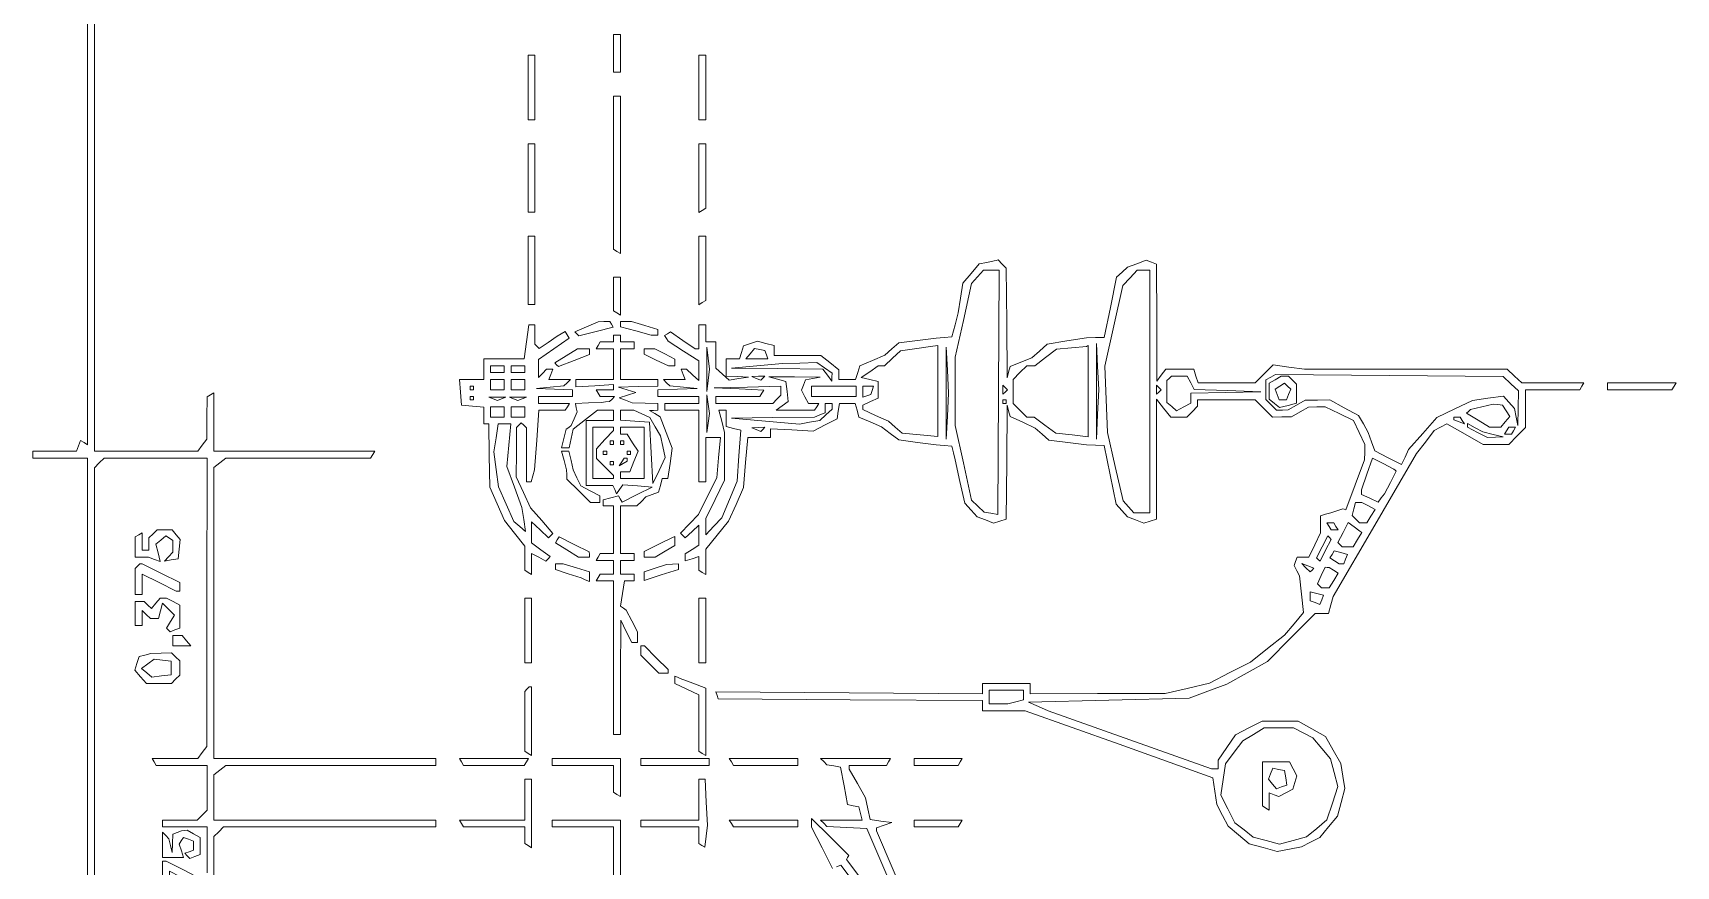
# Paper-space layout 'AN-04-DGE-016' of a CAD drawing. Header units: metres, sheet in millimetres. Extents: x 12 to 194, y 4 to 291.
# Drawn here: x 57 to 117.4, y 194.3 to 224.9 of the extents above; entities that cross this region are included whole.
import ezdxf

# ---------------------------------------------------------------- set-up
doc = ezdxf.new("R2010")
doc.units = ezdxf.units.M
doc.layers.add('DGE_CONTORNOS', color=7, linetype='Continuous', lineweight=0)
doc.layers.add('DGE_DATOS', color=7, linetype='Continuous', lineweight=0)

# ---------------------------------------------------------------- blocks, each defined once
blk = doc.blocks.new('LP_REF_DGE_MT_016')
at = {"layer": 'DGE_CONTORNOS'}
for points in [[(59.046, 227.616), (59.046, 209.799), (58.92, 209.877), (58.794, 209.955), (58.718, 209.759), (58.643, 209.563), (57.841, 209.563), (57.04, 209.563), (57.04, 209.438), (57.04, 209.312), (58.043, 209.312), (59.046, 209.312), (59.046, 191.629)], [(59.297, 191.199), (59.297, 208.954), (59.476, 209.133), (59.656, 209.312), (61.546, 209.312), (63.436, 209.312), (63.432, 204.014), (63.428, 198.715), (63.261, 198.495), (63.095, 198.276), (62.255, 198.276), (61.415, 198.276), (61.492, 198.151), (61.57, 198.025), (62.503, 198.025), (63.436, 198.025), (63.436, 197.201), (63.436, 196.377), (63.257, 196.198), (63.078, 196.018), (62.442, 196.018), (61.806, 196.018), (61.806, 195.893), (61.806, 195.768), (62.621, 195.768), (63.436, 195.768), (63.436, 194.082)], [(63.687, 193.825), (63.687, 195.409), (63.866, 195.588), (64.045, 195.768), (67.942, 195.768), (71.839, 195.768), (71.839, 195.893), (71.839, 196.018), (67.763, 196.018), (63.687, 196.018), (63.687, 196.851), (63.687, 197.684), (63.906, 197.851), (64.126, 198.017), (67.983, 198.021), (71.839, 198.025), (71.839, 198.151), (71.839, 198.276), (67.763, 198.276), (63.687, 198.276), (63.687, 203.624), (63.687, 208.971), (63.906, 209.138), (64.126, 209.304), (66.784, 209.308), (69.441, 209.312), (69.519, 209.438), (69.596, 209.563), (66.642, 209.563), (63.687, 209.563), (63.687, 210.637), (63.687, 211.71), (63.561, 211.633), (63.436, 211.555), (63.432, 210.779), (63.428, 210.002), (63.261, 209.783), (63.095, 209.563), (61.196, 209.563), (59.297, 209.563), (59.297, 227.318)], [(88.28, 192.772), (86.911, 194.571), (86.957, 194.647), (87.003, 194.722), (86.319, 195.397), (85.635, 196.073), (85.635, 195.917), (85.635, 195.76), (86.019, 195.001), (86.402, 194.241)], [(86.554, 194.3), (86.706, 194.358), (88.452, 192.045)], [(89.281, 192.674), (88.018, 195.624), (88.018, 195.681), (88.018, 195.738), (88.301, 195.835), (88.583, 195.931), (88.183, 195.982), (87.784, 196.033), (87.701, 196.433), (87.617, 196.834), (87.316, 197.358), (87.015, 197.882), (87.015, 197.953), (87.015, 198.025), (87.697, 198.025), (88.38, 198.025), (88.457, 198.151), (88.535, 198.276), (87.248, 198.276), (85.961, 198.276), (86.081, 198.163), (86.2, 198.049), (86.448, 198.005), (86.697, 197.96), (86.827, 197.273), (86.957, 196.585), (87.161, 196.546), (87.366, 196.507), (87.429, 196.263), (87.493, 196.018), (86.727, 196.018), (85.961, 196.018), (86.081, 195.9), (86.2, 195.781), (86.93, 195.743), (87.66, 195.705), (88.654, 193.389)]]:
    blk.add_lwpolyline(points, dxfattribs=at)
for points in [[(78.361, 224.174), (78.361, 223.484), (78.486, 223.484), (78.612, 223.484), (78.612, 224.174), (78.612, 224.864), (78.486, 224.864), (78.361, 224.864)], [(75.226, 222.92), (75.226, 221.729), (75.351, 221.729), (75.476, 221.729), (75.476, 222.92), (75.476, 224.111), (75.351, 224.111), (75.226, 224.111)], [(81.497, 222.92), (81.497, 221.729), (81.622, 221.729), (81.747, 221.729), (81.747, 222.92), (81.747, 224.111), (81.622, 224.111), (81.497, 224.111)], [(78.361, 219.792), (78.361, 216.978), (78.486, 216.9), (78.612, 216.823), (78.612, 219.715), (78.612, 222.606), (78.486, 222.606), (78.361, 222.606)], [(75.226, 219.597), (75.226, 218.342), (75.351, 218.342), (75.476, 218.342), (75.476, 219.597), (75.476, 220.851), (75.351, 220.851), (75.226, 220.851)], [(81.497, 219.589), (81.497, 218.328), (81.622, 218.405), (81.747, 218.483), (81.747, 219.667), (81.747, 220.851), (81.622, 220.851), (81.497, 220.851)], [(75.226, 216.21), (75.226, 214.956), (75.351, 214.956), (75.476, 214.956), (75.476, 216.21), (75.476, 217.464), (75.351, 217.464), (75.226, 217.464)], [(81.497, 216.203), (81.497, 214.941), (81.622, 215.019), (81.747, 215.096), (81.747, 216.28), (81.747, 217.464), (81.622, 217.464), (81.497, 217.464)], [(92.067, 216.499), (91.79, 216.445), (91.49, 216.088), (91.19, 215.732), (91.104, 215.187), (91.018, 214.643), (90.902, 214.204), (90.785, 213.765), (90.499, 213.741), (90.213, 213.718), (89.523, 213.632), (88.834, 213.547), (88.581, 213.317), (88.328, 213.087), (87.869, 212.895), (87.41, 212.703), (87.329, 212.45), (87.249, 212.197), (86.944, 212.197), (86.639, 212.197), (86.639, 212.376), (86.639, 212.555), (86.308, 212.815), (85.978, 213.075), (85.117, 213.075), (84.256, 213.075), (84.256, 213.261), (84.256, 213.446), (83.951, 213.523), (83.647, 213.599), (83.393, 213.519), (83.14, 213.438), (83.062, 213.194), (82.985, 212.95), (82.742, 212.95), (82.5, 212.95), (82.5, 212.636), (82.5, 212.322), (82.907, 212.304), (83.315, 212.285), (82.959, 212.232), (82.603, 212.178), (82.363, 212.395), (82.124, 212.612), (82.124, 213.094), (82.124, 213.577), (81.935, 213.577), (81.747, 213.577), (81.747, 213.89), (81.747, 214.204), (81.622, 214.204), (81.497, 214.204), (81.497, 213.765), (81.497, 213.326), (81.427, 213.326), (81.358, 213.326), (80.905, 213.634), (80.451, 213.942), (80.345, 213.876), (80.238, 213.81), (80.303, 213.705), (80.369, 213.599), (80.932, 213.243), (81.496, 212.887), (81.496, 212.522), (81.497, 212.158), (81.267, 212.366), (81.038, 212.573), (80.94, 212.573), (80.843, 212.573), (80.915, 212.385), (80.987, 212.197), (80.59, 212.197), (80.192, 212.197), (80.311, 212.08), (80.43, 211.963), (80.932, 211.913), (81.434, 211.863), (80.713, 211.842), (79.991, 211.821), (79.991, 211.695), (79.991, 211.57), (80.744, 211.57), (81.497, 211.57), (81.497, 211.445), (81.497, 211.319), (80.869, 211.319), (80.242, 211.319), (80.242, 211.194), (80.242, 211.068), (80.869, 211.068), (81.497, 211.068), (81.497, 209.751), (81.497, 208.435), (81.622, 208.435), (81.747, 208.435), (81.747, 209.25), (81.747, 210.065), (82.016, 210.065), (82.284, 210.065), (82.217, 209.325), (82.15, 208.586), (81.814, 207.914), (81.479, 207.243), (81.152, 206.9), (80.825, 206.556), (80.909, 206.472), (80.993, 206.388), (81.245, 206.615), (81.497, 206.843), (81.497, 206.478), (81.497, 206.112), (81.246, 205.955), (80.995, 205.799), (80.995, 205.666), (80.995, 205.533), (81.246, 205.613), (81.497, 205.692), (81.497, 205.44), (81.497, 205.189), (81.622, 205.111), (81.747, 205.034), (81.747, 205.498), (81.747, 205.963), (82.168, 206.478), (82.588, 206.992), (82.861, 207.612), (83.134, 208.232), (83.212, 209.149), (83.289, 210.065), (83.71, 210.065), (84.13, 210.065), (84.13, 210.228), (84.13, 210.39), (84.914, 210.346), (85.698, 210.302), (86.137, 210.528), (86.576, 210.755), (86.616, 211.037), (86.656, 211.319), (86.946, 211.319), (87.237, 211.319), (87.303, 211.067), (87.369, 210.814), (87.788, 210.639), (88.206, 210.464), (88.52, 210.219), (88.834, 209.975), (89.523, 209.886), (90.213, 209.798), (90.501, 209.775), (90.789, 209.751), (90.846, 209.501), (90.903, 209.25), (91.083, 208.454), (91.263, 207.657), (91.491, 207.404), (91.718, 207.152), (92.017, 207.037), (92.316, 206.923), (92.55, 206.998), (92.784, 207.072), (92.799, 209.164), (92.813, 211.256), (92.869, 211.048), (92.924, 210.839), (93.387, 210.625), (93.85, 210.41), (94.101, 210.19), (94.352, 209.97), (95.042, 209.882), (95.732, 209.794), (96.055, 209.785), (96.378, 209.776), (96.6, 208.698), (96.822, 207.619), (97.03, 207.385), (97.237, 207.152), (97.535, 207.037), (97.834, 206.923), (98.069, 206.998), (98.303, 207.072), (98.303, 209.275), (98.303, 211.478), (98.563, 211.148), (98.823, 210.817), (99.118, 210.817), (99.414, 210.817), (99.611, 211.015), (99.808, 211.212), (99.808, 211.328), (99.808, 211.445), (100.868, 211.445), (101.929, 211.445), (102.242, 211.131), (102.556, 210.817), (102.906, 210.822), (103.257, 210.826), (103.57, 211.006), (103.884, 211.185), (104.189, 211.189), (104.495, 211.194), (105.013, 210.943), (105.531, 210.692), (105.742, 210.249), (105.953, 209.806), (105.946, 209.528), (105.939, 209.25), (105.594, 208.332), (105.249, 207.414), (105.193, 207.431), (105.138, 207.447), (104.919, 207.377), (104.699, 207.306), (104.511, 207.247), (104.323, 207.188), (104.323, 206.875), (104.323, 206.562), (104.112, 206.119), (103.9, 205.675), (103.683, 205.675), (103.466, 205.675), (103.41, 205.519), (103.353, 205.362), (103.45, 205.173), (103.547, 204.984), (103.621, 204.315), (103.696, 203.646), (103.351, 203.229), (103.006, 202.813), (102.379, 202.317), (101.752, 201.821), (100.999, 201.433), (100.247, 201.045), (99.432, 200.854), (98.616, 200.663), (96.139, 200.661), (93.662, 200.659), (93.662, 200.847), (93.662, 201.035), (92.784, 201.035), (91.906, 201.035), (91.906, 200.841), (91.906, 200.648), (87.015, 200.685), (82.123, 200.722), (82.165, 200.596), (82.207, 200.471), (87.057, 200.438), (91.906, 200.405), (91.906, 200.218), (91.906, 200.032), (92.691, 200.032), (93.476, 200.032), (96.924, 198.802), (100.372, 197.573), (100.443, 197.078), (100.513, 196.583), (100.72, 196.19), (100.928, 195.798), (101.314, 195.472), (101.701, 195.147), (102.216, 195.008), (102.732, 194.869), (103.178, 194.953), (103.624, 195.037), (103.959, 195.21), (104.293, 195.382), (104.618, 195.769), (104.943, 196.155), (105.081, 196.665), (105.218, 197.175), (105.141, 197.634), (105.063, 198.093), (104.785, 198.589), (104.506, 199.086), (104.007, 199.369), (103.508, 199.651), (102.844, 199.653), (102.181, 199.655), (101.688, 199.404), (101.196, 199.153), (100.878, 198.685), (100.56, 198.218), (100.56, 198.059), (100.56, 197.9), (100.442, 197.9), (100.324, 197.9), (97.323, 198.962), (94.323, 200.025), (93.961, 200.183), (93.6, 200.341), (96.547, 200.417), (99.494, 200.493), (100.19, 200.748), (100.885, 201.004), (101.632, 201.424), (102.379, 201.844), (103.251, 202.725), (104.123, 203.606), (104.37, 203.606), (104.617, 203.606), (104.705, 203.92), (104.793, 204.233), (106.321, 206.853), (107.848, 209.473), (108.175, 209.9), (108.501, 210.328), (108.729, 210.45), (108.957, 210.572), (109.629, 210.193), (110.301, 209.814), (110.767, 209.814), (111.232, 209.814), (111.54, 210.122), (111.848, 210.43), (111.848, 211.125), (111.848, 211.821), (112.844, 211.821), (113.84, 211.821), (113.918, 211.946), (113.995, 212.072), (112.854, 212.072), (111.712, 212.072), (111.443, 212.322), (111.174, 212.573), (107.452, 212.573), (103.731, 212.573), (103.159, 212.652), (102.587, 212.73), (102.258, 212.401), (101.929, 212.072), (100.877, 212.072), (99.825, 212.072), (99.745, 212.322), (99.665, 212.573), (99.155, 212.573), (98.644, 212.573), (98.477, 212.354), (98.311, 212.134), (98.307, 214.284), (98.303, 216.434), (98.114, 216.507), (97.924, 216.58), (97.581, 216.449), (97.237, 216.318), (97.034, 216.134), (96.83, 215.95), (96.606, 214.845), (96.381, 213.74), (96.056, 213.736), (95.732, 213.731), (95.009, 213.612), (94.287, 213.493), (94.006, 213.241), (93.725, 212.99), (93.324, 212.832), (92.923, 212.674), (92.868, 212.467), (92.813, 212.26), (92.799, 214.273), (92.784, 216.286), (92.634, 216.436), (92.483, 216.587), (92.414, 216.569), (92.345, 216.552)], [(92.495, 211.727), (92.471, 207.243), (92.22, 207.284), (91.969, 207.325), (91.74, 207.547), (91.512, 207.77), (91.212, 209.137), (90.912, 210.504), (90.912, 211.758), (90.912, 213.012), (91.21, 214.369), (91.508, 215.727), (91.726, 215.969), (91.945, 216.21), (92.232, 216.21), (92.518, 216.21)], [(98.052, 211.758), (98.052, 207.306), (97.758, 207.306), (97.464, 207.306), (97.271, 207.525), (97.079, 207.745), (96.787, 208.999), (96.495, 210.253), (96.45, 211.468), (96.405, 212.682), (96.736, 214.164), (97.068, 215.646), (97.331, 215.928), (97.594, 216.21), (97.823, 216.21), (98.052, 216.21)], [(78.361, 215.34), (78.361, 214.72), (78.486, 214.643), (78.612, 214.565), (78.612, 215.262), (78.612, 215.959), (78.486, 215.959), (78.361, 215.959)], [(77.37, 214.134), (76.943, 213.949), (77.018, 213.875), (77.092, 213.8), (77.72, 213.961), (78.348, 214.122), (78.285, 214.226), (78.221, 214.329), (78.009, 214.324), (77.797, 214.319)], [(78.612, 214.23), (78.612, 214.13), (79.178, 213.979), (79.744, 213.827), (79.868, 213.827), (79.991, 213.827), (79.991, 213.933), (79.991, 214.039), (79.507, 214.184), (79.022, 214.329), (78.817, 214.329), (78.612, 214.329)], [(75.163, 213.577), (75.077, 212.95), (74.336, 212.95), (73.595, 212.95), (73.595, 212.573), (73.595, 212.197), (73.149, 212.197), (72.702, 212.197), (72.741, 211.727), (72.78, 211.256), (73.187, 211.217), (73.595, 211.178), (73.595, 210.872), (73.595, 210.567), (73.689, 210.567), (73.783, 210.566), (73.799, 209.406), (73.815, 208.246), (74.084, 207.634), (74.353, 207.022), (74.727, 206.55), (75.1, 206.078), (75.1, 205.633), (75.1, 205.189), (75.226, 205.111), (75.351, 205.034), (75.351, 205.422), (75.351, 205.81), (75.613, 205.67), (75.874, 205.53), (75.957, 205.613), (76.04, 205.696), (75.696, 205.947), (75.351, 206.198), (75.351, 206.586), (75.351, 206.973), (75.664, 206.679), (75.977, 206.385), (76.057, 206.465), (76.137, 206.545), (75.726, 207.013), (75.315, 207.481), (75.053, 208.052), (74.792, 208.623), (74.794, 209.527), (74.797, 210.43), (74.886, 210.519), (74.975, 210.608), (75.069, 210.514), (75.163, 210.42), (75.163, 209.427), (75.163, 208.435), (75.248, 208.435), (75.334, 208.435), (75.395, 208.654), (75.457, 208.874), (75.54, 209.971), (75.624, 211.068), (76.107, 211.068), (76.59, 211.068), (76.668, 211.194), (76.745, 211.319), (76.174, 211.319), (75.602, 211.319), (75.602, 211.445), (75.602, 211.57), (76.229, 211.57), (76.856, 211.57), (76.856, 211.695), (76.856, 211.821), (76.198, 211.842), (75.539, 211.863), (76.041, 211.913), (76.542, 211.963), (76.662, 212.08), (76.781, 212.197), (76.383, 212.197), (75.986, 212.197), (76.058, 212.385), (76.13, 212.573), (76.017, 212.573), (75.903, 212.573), (75.752, 212.423), (75.602, 212.272), (75.602, 212.605), (75.602, 212.937), (76.169, 213.328), (76.736, 213.718), (76.662, 213.837), (76.588, 213.957), (76.44, 213.872), (76.292, 213.786), (75.964, 213.56), (75.636, 213.333), (75.556, 213.413), (75.476, 213.493), (75.476, 213.848), (75.476, 214.204), (75.363, 214.204), (75.249, 214.204)], [(78.361, 213.702), (78.361, 213.577), (78.118, 213.577), (77.874, 213.577), (77.797, 213.451), (77.719, 213.326), (78.04, 213.326), (78.361, 213.326), (78.361, 212.761), (78.361, 212.197), (77.671, 212.197), (76.981, 212.197), (76.981, 212.06), (76.981, 211.923), (77.671, 211.966), (78.361, 212.009), (78.361, 211.915), (78.361, 211.821), (78.04, 211.821), (77.719, 211.821), (77.797, 211.695), (77.874, 211.57), (78.138, 211.57), (78.403, 211.57), (78.31, 211.477), (78.218, 211.385), (78.07, 211.371), (77.922, 211.357), (77.446, 211.338), (76.97, 211.319), (76.996, 211.162), (77.021, 211.006), (76.916, 210.755), (76.812, 210.504), (76.718, 210.44), (76.625, 210.376), (76.539, 210.032), (76.453, 209.689), (76.595, 209.689), (76.737, 209.689), (76.808, 210.034), (76.879, 210.378), (77.327, 210.723), (77.774, 211.068), (78.068, 211.068), (78.361, 211.068), (78.361, 210.88), (78.361, 210.692), (77.859, 210.692), (77.358, 210.692), (77.358, 209.501), (77.358, 208.309), (77.849, 208.309), (78.34, 208.309), (78.404, 208.152), (78.467, 207.996), (78.583, 208.161), (78.699, 208.325), (79.238, 208.286), (79.777, 208.246), (79.229, 207.97), (78.682, 207.694), (78.611, 207.809), (78.54, 207.923), (78.262, 207.851), (77.985, 207.778), (77.985, 207.667), (77.985, 207.557), (78.173, 207.557), (78.361, 207.557), (78.361, 206.679), (78.361, 205.801), (78.118, 205.801), (77.874, 205.801), (77.797, 205.675), (77.719, 205.55), (78.04, 205.55), (78.361, 205.55), (78.361, 205.299), (78.361, 205.048), (78.118, 205.048), (77.874, 205.048), (77.797, 204.923), (77.719, 204.798), (78.04, 204.798), (78.361, 204.798), (78.361, 201.976), (78.361, 199.154), (78.486, 199.154), (78.612, 199.154), (78.62, 201.255), (78.628, 203.355), (78.831, 202.948), (79.034, 202.54), (79.136, 202.54), (79.239, 202.54), (79.239, 202.734), (79.239, 202.929), (79.033, 203.33), (78.828, 203.731), (78.723, 203.799), (78.619, 203.867), (78.695, 204.332), (78.77, 204.798), (78.942, 204.798), (79.114, 204.798), (79.114, 204.923), (79.114, 205.048), (78.863, 205.048), (78.612, 205.048), (78.612, 205.299), (78.612, 205.55), (78.863, 205.55), (79.114, 205.55), (79.114, 205.675), (79.114, 205.801), (78.863, 205.801), (78.612, 205.801), (78.612, 206.679), (78.612, 207.557), (78.916, 207.557), (79.221, 207.557), (79.387, 207.72), (79.553, 207.884), (79.784, 207.972), (80.015, 208.06), (80.081, 208.31), (80.146, 208.56), (80.249, 208.56), (80.352, 208.56), (80.436, 209.117), (80.519, 209.674), (80.3, 210.25), (80.08, 210.826), (79.879, 210.943), (79.678, 211.061), (79.835, 211.064), (79.991, 211.068), (79.991, 211.194), (79.991, 211.319), (79.521, 211.328), (79.051, 211.337), (78.807, 211.432), (78.563, 211.528), (78.869, 211.623), (79.176, 211.718), (78.863, 211.819), (78.549, 211.921), (79.27, 211.934), (79.991, 211.946), (79.991, 212.072), (79.991, 212.197), (79.302, 212.197), (78.612, 212.197), (78.612, 212.761), (78.612, 213.326), (78.863, 213.326), (79.114, 213.326), (79.114, 213.451), (79.114, 213.577), (78.863, 213.577), (78.612, 213.577), (78.612, 213.702), (78.612, 213.827), (78.486, 213.827), (78.361, 213.827)], [(76.622, 213.068), (76.201, 212.811), (76.27, 212.741), (76.339, 212.672), (76.911, 212.891), (77.483, 213.109), (77.483, 213.217), (77.483, 213.326), (77.264, 213.325), (77.044, 213.325)], [(79.49, 213.224), (79.49, 213.121), (79.933, 212.91), (80.376, 212.699), (80.497, 212.699), (80.619, 212.699), (80.619, 212.821), (80.619, 212.943), (80.249, 213.134), (79.879, 213.326), (79.684, 213.326), (79.49, 213.326)], [(81.838, 212.166), (81.787, 211.758), (81.787, 212.573), (81.787, 213.388), (81.838, 212.981), (81.889, 212.573)], [(83.974, 213.106), (84.026, 212.95), (83.624, 212.95), (83.222, 212.95), (83.382, 213.143), (83.543, 213.337), (83.732, 213.3), (83.921, 213.263)], [(90.276, 211.776), (90.276, 210.102), (89.617, 210.161), (88.959, 210.22), (88.708, 210.441), (88.457, 210.661), (87.987, 210.879), (87.517, 211.097), (87.517, 211.178), (87.517, 211.26), (87.799, 211.383), (88.081, 211.507), (88.081, 211.815), (88.081, 212.123), (87.771, 212.196), (87.461, 212.269), (87.768, 212.484), (88.074, 212.699), (88.195, 212.699), (88.316, 212.699), (88.611, 212.976), (88.905, 213.253), (89.497, 213.335), (90.088, 213.418), (90.182, 213.434), (90.276, 213.451)], [(90.62, 210.849), (90.576, 210.002), (90.576, 211.695), (90.576, 213.388), (90.62, 212.542), (90.664, 211.695)], [(95.794, 211.773), (95.794, 210.096), (95.199, 210.159), (94.603, 210.222), (94.204, 210.52), (93.804, 210.817), (93.671, 210.817), (93.537, 210.817), (93.286, 211.068), (93.035, 211.319), (93.035, 211.758), (93.035, 212.197), (93.286, 212.448), (93.537, 212.699), (93.682, 212.699), (93.827, 212.699), (94.227, 213.004), (94.628, 213.309), (95.18, 213.358), (95.732, 213.407), (95.763, 213.429), (95.794, 213.451)], [(96.138, 210.917), (96.095, 210.002), (96.095, 211.758), (96.094, 213.514), (96.138, 212.673), (96.182, 211.832)], [(74.348, 212.573), (74.348, 212.448), (74.097, 212.448), (73.846, 212.448), (73.846, 212.573), (73.846, 212.699), (74.097, 212.699), (74.348, 212.699)], [(75.1, 212.573), (75.1, 212.448), (74.849, 212.448), (74.598, 212.448), (74.598, 212.573), (74.598, 212.699), (74.849, 212.699), (75.1, 212.699)], [(86.109, 212.629), (86.388, 212.434), (86.384, 212.284), (86.38, 212.134), (86.213, 212.354), (86.047, 212.573), (84.367, 212.596), (82.688, 212.618), (83.629, 212.699), (84.569, 212.779), (85.2, 212.801), (85.83, 212.824)], [(73.219, 211.883), (73.219, 211.821), (73.156, 211.821), (73.093, 211.821), (73.093, 211.883), (73.093, 211.946), (73.156, 211.946), (73.219, 211.946)], [(74.348, 212.009), (74.348, 211.821), (74.097, 211.821), (73.846, 211.821), (73.846, 212.009), (73.846, 212.197), (74.097, 212.197), (74.348, 212.197)], [(75.1, 212.009), (75.1, 211.821), (74.849, 211.821), (74.598, 211.821), (74.598, 212.009), (74.598, 212.197), (74.849, 212.197), (75.1, 212.197)], [(84.507, 211.783), (84.507, 211.62), (84.356, 211.47), (84.206, 211.319), (83.165, 211.319), (82.124, 211.319), (82.124, 211.445), (82.124, 211.57), (82.931, 211.57), (83.739, 211.57), (83.813, 211.69), (83.887, 211.81), (82.974, 211.853), (82.061, 211.896), (83.284, 211.921), (84.507, 211.946)], [(83.846, 212.247), (83.77, 212.171), (83.605, 212.237), (83.441, 212.303), (83.681, 212.313), (83.921, 212.322)], [(85.677, 212.235), (85.406, 212.182), (85.333, 211.992), (85.26, 211.803), (85.389, 211.561), (85.519, 211.319), (85.71, 211.319), (85.901, 211.319), (85.823, 211.194), (85.746, 211.068), (85.04, 211.068), (84.333, 211.068), (84.556, 211.231), (84.779, 211.394), (84.737, 211.759), (84.695, 212.124), (84.381, 212.211), (84.068, 212.297), (85.008, 212.293), (85.949, 212.288)], [(87.266, 211.758), (87.266, 211.57), (86.451, 211.57), (85.635, 211.57), (85.635, 211.758), (85.635, 211.946), (86.451, 211.946), (87.266, 211.946)], [(87.864, 211.797), (87.815, 211.648), (87.666, 211.599), (87.517, 211.549), (87.517, 211.748), (87.517, 211.946), (87.715, 211.946), (87.914, 211.946)], [(92.742, 211.737), (92.659, 211.654), (92.659, 211.821), (92.659, 211.988), (92.742, 211.904), (92.826, 211.821)], [(98.386, 211.737), (98.303, 211.654), (98.303, 211.821), (98.303, 211.988), (98.386, 211.904), (98.47, 211.821)], [(99.555, 212.076), (99.686, 211.83), (100.907, 211.789), (102.128, 211.748), (100.843, 211.722), (99.557, 211.695), (99.557, 211.512), (99.557, 211.328), (99.298, 211.189), (99.039, 211.051), (98.859, 211.2), (98.679, 211.35), (98.679, 211.753), (98.679, 212.155), (98.763, 212.239), (98.846, 212.322), (99.135, 212.322), (99.423, 212.322)], [(111.315, 212.042), (111.597, 211.777), (111.58, 211.14), (111.563, 210.504), (111.506, 210.817), (111.449, 211.131), (111.244, 211.36), (111.039, 211.59), (110.471, 211.51), (109.904, 211.43), (109.25, 211.117), (108.596, 210.803), (108.075, 210.215), (107.554, 209.626), (107.426, 209.35), (107.298, 209.074), (106.809, 209.324), (106.32, 209.574), (106.199, 209.913), (106.078, 210.253), (105.899, 210.567), (105.72, 210.88), (105.19, 211.162), (104.66, 211.445), (104.209, 211.44), (103.759, 211.436), (103.445, 211.256), (103.131, 211.077), (102.921, 211.073), (102.71, 211.068), (102.513, 211.265), (102.316, 211.462), (102.316, 211.823), (102.316, 212.185), (102.495, 212.285), (102.674, 212.385), (106.853, 212.346), (111.033, 212.307)], [(102.661, 212.187), (102.442, 212.059), (102.442, 211.767), (102.442, 211.475), (102.628, 211.32), (102.815, 211.166), (103.13, 211.245), (103.445, 211.324), (103.445, 211.673), (103.445, 212.021), (103.294, 212.172), (103.144, 212.322), (103.012, 212.319), (102.881, 212.315)], [(103.152, 211.641), (103.077, 211.445), (102.943, 211.445), (102.81, 211.445), (102.733, 211.645), (102.656, 211.846), (102.83, 211.954), (103.004, 212.061), (103.116, 211.949), (103.227, 211.838)], [(114.858, 211.946), (114.858, 211.821), (116.042, 211.821), (117.226, 211.821), (117.304, 211.946), (117.381, 212.072), (116.12, 212.072), (114.858, 212.072)], [(73.219, 211.507), (73.219, 211.445), (73.156, 211.445), (73.093, 211.445), (73.093, 211.507), (73.093, 211.57), (73.156, 211.57), (73.219, 211.57)], [(74.254, 211.487), (74.097, 211.424), (73.94, 211.487), (73.783, 211.55), (74.097, 211.55), (74.41, 211.55)], [(75.006, 211.487), (74.849, 211.424), (74.692, 211.487), (74.536, 211.55), (74.849, 211.55), (75.163, 211.55)], [(81.837, 210.598), (81.785, 210.253), (81.785, 210.943), (81.785, 211.633), (81.837, 211.288), (81.889, 210.943)], [(86.388, 211.213), (86.388, 211.107), (86.16, 210.901), (85.932, 210.695), (85.564, 210.629), (85.196, 210.562), (83.942, 210.672), (82.688, 210.782), (84.214, 210.8), (85.74, 210.817), (85.939, 210.894), (86.137, 210.97), (86.137, 211.144), (86.137, 211.319), (86.262, 211.319), (86.388, 211.319)], [(92.784, 211.382), (92.784, 211.319), (92.722, 211.319), (92.659, 211.319), (92.659, 211.382), (92.659, 211.445), (92.722, 211.445), (92.784, 211.445)], [(111.138, 211.047), (111.269, 210.838), (111.104, 210.64), (110.939, 210.441), (110.735, 210.442), (110.531, 210.442), (110.109, 210.699), (109.688, 210.956), (109.758, 211.027), (109.829, 211.097), (110.243, 211.197), (110.657, 211.296), (110.831, 211.276), (111.006, 211.256)], [(74.348, 211.006), (74.348, 210.817), (74.097, 210.817), (73.846, 210.817), (73.846, 211.006), (73.846, 211.194), (74.097, 211.194), (74.348, 211.194)], [(75.1, 211.006), (75.1, 210.817), (74.849, 210.817), (74.598, 210.817), (74.598, 211.006), (74.598, 211.194), (74.849, 211.194), (75.1, 211.194)], [(79.4, 210.932), (79.699, 210.796), (79.894, 210.462), (80.088, 210.128), (80.172, 209.733), (80.257, 209.338), (80.033, 208.855), (79.809, 208.372), (79.743, 209.501), (79.678, 210.629), (79.145, 210.668), (78.612, 210.706), (78.612, 210.887), (78.612, 211.068), (78.857, 211.068), (79.102, 211.068)], [(82.5, 210.769), (82.5, 210.47), (82.769, 210.4), (83.039, 210.33), (82.968, 209.399), (82.898, 208.469), (82.617, 207.794), (82.336, 207.118), (82.042, 206.807), (81.747, 206.496), (81.747, 206.795), (81.747, 207.093), (82.091, 207.795), (82.434, 208.496), (82.436, 209.375), (82.437, 210.253), (82.333, 210.661), (82.229, 211.068), (82.364, 211.068), (82.5, 211.068)], [(109.527, 210.693), (109.604, 210.569), (109.409, 210.644), (109.214, 210.719), (109.214, 210.768), (109.214, 210.817), (109.332, 210.817), (109.45, 210.817)], [(74.517, 209.783), (74.446, 208.999), (74.721, 208.246), (74.996, 207.494), (75.065, 207.057), (75.134, 206.62), (74.916, 206.801), (74.697, 206.982), (74.417, 207.616), (74.137, 208.249), (74.051, 208.897), (73.965, 209.544), (74.047, 210.055), (74.129, 210.567), (74.359, 210.567), (74.589, 210.567)], [(78.361, 210.385), (78.361, 210.329), (78.047, 209.99), (77.734, 209.652), (77.734, 209.477), (77.734, 209.301), (78.047, 208.988), (78.361, 208.674), (78.361, 208.617), (78.361, 208.56), (77.985, 208.56), (77.608, 208.56), (77.608, 209.501), (77.608, 210.441), (77.985, 210.441), (78.361, 210.441)], [(79.49, 209.501), (79.49, 208.56), (79.051, 208.56), (78.612, 208.56), (78.612, 208.685), (78.612, 208.811), (78.785, 208.811), (78.958, 208.811), (79.113, 209.186), (79.269, 209.562), (79.063, 209.876), (78.857, 210.19), (78.734, 210.19), (78.612, 210.19), (78.612, 210.316), (78.612, 210.441), (79.051, 210.441), (79.49, 210.441)], [(83.846, 210.365), (83.77, 210.29), (83.605, 210.356), (83.441, 210.421), (83.681, 210.431), (83.921, 210.441)], [(110.657, 210.181), (111.033, 210.091), (110.744, 210.078), (110.456, 210.065), (110.086, 210.256), (109.716, 210.448), (109.716, 210.512), (109.716, 210.575), (109.998, 210.424), (110.28, 210.272)], [(111.409, 210.316), (111.332, 210.19), (111.206, 210.19), (111.081, 210.19), (111.158, 210.316), (111.236, 210.441), (111.361, 210.441), (111.487, 210.441)], [(76.545, 209.218), (76.637, 208.874), (76.642, 208.702), (76.647, 208.531), (77.084, 208.107), (77.522, 207.682), (77.69, 207.682), (77.859, 207.682), (77.859, 207.804), (77.859, 207.926), (77.51, 208.107), (77.161, 208.288), (77.018, 208.581), (76.875, 208.874), (76.801, 209.218), (76.726, 209.563), (76.589, 209.563), (76.453, 209.563)], [(78.11, 209.501), (78.11, 209.438), (78.047, 209.438), (77.985, 209.438), (77.985, 209.501), (77.985, 209.563), (78.047, 209.563), (78.11, 209.563)], [(78.361, 209.877), (78.361, 209.814), (78.298, 209.814), (78.236, 209.814), (78.236, 209.877), (78.236, 209.94), (78.298, 209.94), (78.361, 209.94)], [(78.737, 209.877), (78.737, 209.814), (78.675, 209.814), (78.612, 209.814), (78.612, 209.877), (78.612, 209.94), (78.675, 209.94), (78.737, 209.94)], [(78.988, 209.501), (78.988, 209.438), (78.925, 209.438), (78.863, 209.438), (78.863, 209.501), (78.863, 209.563), (78.925, 209.563), (78.988, 209.563)], [(78.361, 209.124), (78.361, 209.062), (78.298, 209.062), (78.236, 209.062), (78.236, 209.124), (78.236, 209.187), (78.298, 209.187), (78.361, 209.187)], [(78.863, 209.257), (78.863, 209.202), (78.718, 209.112), (78.573, 209.023), (78.663, 209.168), (78.752, 209.312), (78.807, 209.312), (78.863, 209.312)], [(107.06, 208.869), (107.101, 208.834), (106.888, 208.415), (106.675, 207.996), (106.555, 207.846), (106.436, 207.696), (106.132, 207.835), (105.828, 207.973), (105.828, 208.056), (105.828, 208.139), (106.027, 208.723), (106.226, 209.308), (106.623, 209.106), (107.019, 208.904)], [(106.086, 207.553), (106.327, 207.424), (106.173, 207.177), (106.018, 206.93), (105.886, 206.93), (105.753, 206.93), (105.617, 207.066), (105.481, 207.202), (105.544, 207.442), (105.606, 207.682), (105.725, 207.682), (105.844, 207.682)], [(61.454, 206.528), (61.304, 206.378), (61.304, 206.152), (61.304, 205.926), (61.178, 205.926), (61.053, 205.926), (61.053, 206.247), (61.053, 206.568), (60.928, 206.491), (60.802, 206.413), (60.802, 206.044), (60.802, 205.675), (61.043, 205.675), (61.283, 205.675), (61.501, 205.592), (61.718, 205.509), (61.637, 205.829), (61.557, 206.148), (61.739, 206.299), (61.92, 206.45), (62.051, 206.369), (62.182, 206.288), (62.182, 206.069), (62.182, 205.851), (62.025, 205.688), (61.868, 205.526), (62.119, 205.57), (62.37, 205.615), (62.41, 205.966), (62.451, 206.318), (62.301, 206.498), (62.151, 206.679), (61.878, 206.679), (61.605, 206.679)], [(76.294, 206.307), (76.227, 206.199), (76.651, 205.937), (77.074, 205.675), (77.278, 205.675), (77.483, 205.675), (77.477, 205.769), (77.471, 205.864), (76.916, 206.139), (76.361, 206.415)], [(80.023, 206.145), (79.49, 205.877), (79.49, 205.776), (79.49, 205.675), (79.69, 205.675), (79.89, 205.675), (80.254, 205.891), (80.619, 206.106), (80.619, 206.267), (80.619, 206.428), (80.587, 206.42), (80.556, 206.412)], [(104.511, 205.926), (104.304, 205.527), (104.242, 205.589), (104.179, 205.652), (104.386, 206.052), (104.592, 206.451), (104.655, 206.389), (104.718, 206.326)], [(104.887, 206.804), (104.965, 206.679), (104.839, 206.679), (104.714, 206.679), (104.636, 206.804), (104.559, 206.93), (104.684, 206.93), (104.81, 206.93)], [(105.805, 206.601), (105.845, 206.578), (105.681, 206.315), (105.517, 206.052), (105.317, 206.052), (105.117, 206.052), (105.039, 206.13), (104.96, 206.209), (105.151, 206.578), (105.342, 206.947), (105.554, 206.786), (105.765, 206.624)], [(105.241, 205.6), (105.174, 205.425), (105.093, 205.427), (105.013, 205.428), (104.84, 205.538), (104.667, 205.647), (104.746, 205.775), (104.825, 205.903), (105.067, 205.839), (105.309, 205.776)], [(60.886, 205.341), (60.802, 205.257), (60.802, 204.777), (60.802, 204.296), (60.928, 204.296), (61.053, 204.296), (61.053, 204.674), (61.053, 205.053), (61.676, 204.737), (62.299, 204.421), (62.366, 204.421), (62.433, 204.421), (62.433, 204.583), (62.433, 204.745), (61.74, 205.085), (61.048, 205.425), (61.008, 205.425), (60.969, 205.425)], [(76.229, 205.319), (76.229, 205.213), (76.699, 205.06), (77.17, 204.907), (77.326, 204.842), (77.483, 204.777), (77.483, 204.955), (77.483, 205.134), (76.998, 205.279), (76.513, 205.425), (76.371, 205.425), (76.229, 205.425)], [(79.897, 205.268), (79.49, 205.137), (79.49, 204.979), (79.49, 204.821), (80.117, 205.021), (80.744, 205.222), (80.744, 205.323), (80.744, 205.425), (80.525, 205.412), (80.305, 205.399)], [(104.013, 205.198), (103.942, 205.128), (103.788, 205.284), (103.633, 205.439), (103.858, 205.354), (104.083, 205.268)], [(104.805, 205.189), (104.973, 205.082), (104.806, 204.814), (104.639, 204.547), (104.502, 204.547), (104.365, 204.547), (104.29, 204.622), (104.214, 204.697), (104.351, 204.998), (104.489, 205.299), (104.563, 205.297), (104.636, 205.295)], [(61.55, 203.977), (61.39, 203.784), (61.259, 203.914), (61.128, 204.045), (60.965, 204.045), (60.802, 204.045), (60.802, 203.606), (60.802, 203.167), (60.928, 203.167), (61.053, 203.167), (61.053, 203.443), (61.053, 203.719), (61.204, 203.568), (61.354, 203.418), (61.502, 203.418), (61.651, 203.418), (61.725, 203.699), (61.798, 203.981), (62.019, 203.76), (62.24, 203.539), (62.093, 203.304), (61.946, 203.069), (62.013, 203.001), (62.081, 202.934), (62.257, 203.001), (62.433, 203.069), (62.433, 203.49), (62.433, 203.911), (62.19, 204.041), (61.947, 204.17), (61.829, 204.17), (61.711, 204.17)], [(75.1, 202.979), (75.1, 201.788), (75.226, 201.788), (75.351, 201.788), (75.351, 202.979), (75.351, 204.17), (75.226, 204.17), (75.1, 204.17)], [(81.497, 202.979), (81.497, 201.788), (81.622, 201.788), (81.747, 201.788), (81.747, 202.979), (81.747, 204.17), (81.622, 204.17), (81.497, 204.17)], [(104.367, 204.103), (104.302, 203.935), (104.124, 204.004), (103.947, 204.072), (103.947, 204.235), (103.947, 204.398), (104.189, 204.334), (104.431, 204.271)], [(62.182, 202.603), (62.182, 202.415), (62.511, 202.415), (62.84, 202.415), (62.684, 202.603), (62.527, 202.791), (62.355, 202.791), (62.182, 202.791)], [(61.153, 202.078), (60.939, 202.022), (60.86, 201.771), (60.78, 201.519), (60.998, 201.277), (61.217, 201.035), (61.675, 201.035), (62.132, 201.035), (62.282, 201.186), (62.433, 201.336), (62.433, 201.599), (62.433, 201.863), (62.282, 202.013), (62.132, 202.164), (61.749, 202.149), (61.367, 202.135)], [(79.364, 202.244), (79.364, 202.073), (79.695, 201.742), (80.026, 201.411), (80.197, 201.411), (80.368, 201.411), (80.368, 201.478), (80.368, 201.545), (79.933, 201.98), (79.498, 202.415), (79.431, 202.415), (79.364, 202.415)], [(62.119, 201.599), (62.119, 201.349), (61.767, 201.308), (61.414, 201.268), (61.222, 201.427), (61.03, 201.586), (61.261, 201.755), (61.492, 201.924), (61.805, 201.887), (62.119, 201.85)], [(80.619, 201.169), (80.619, 201.031), (81.058, 200.822), (81.497, 200.612), (81.497, 199.577), (81.497, 198.542), (81.622, 198.464), (81.747, 198.387), (81.747, 199.623), (81.747, 200.859), (81.277, 201.041), (80.807, 201.222), (80.713, 201.264), (80.619, 201.307)], [(75.184, 200.826), (75.1, 200.742), (75.1, 199.642), (75.1, 198.542), (75.226, 198.464), (75.351, 198.387), (75.351, 199.648), (75.351, 200.91), (75.309, 200.91), (75.267, 200.91)], [(93.411, 200.611), (93.411, 200.437), (93.129, 200.362), (92.847, 200.286), (92.502, 200.284), (92.157, 200.283), (92.157, 200.533), (92.157, 200.784), (92.784, 200.784), (93.411, 200.784)], [(103.687, 199.221), (104.042, 199.037), (104.367, 198.651), (104.693, 198.265), (104.829, 197.76), (104.964, 197.255), (104.76, 196.641), (104.556, 196.026), (104.183, 195.712), (103.81, 195.398), (103.314, 195.264), (102.818, 195.131), (102.333, 195.262), (101.847, 195.392), (101.514, 195.654), (101.18, 195.917), (100.922, 196.424), (100.663, 196.932), (100.748, 197.51), (100.833, 198.088), (101.15, 198.506), (101.467, 198.924), (101.86, 199.164), (102.254, 199.404), (102.793, 199.404), (103.332, 199.405)], [(72.78, 198.151), (72.857, 198.025), (73.971, 198.025), (75.085, 198.025), (75.163, 198.151), (75.24, 198.276), (73.971, 198.276), (72.702, 198.276)], [(76.103, 198.151), (76.103, 198.025), (77.232, 198.025), (78.361, 198.025), (78.361, 197.531), (78.361, 197.037), (78.486, 196.959), (78.612, 196.882), (78.612, 197.579), (78.612, 198.276), (77.358, 198.276), (76.103, 198.276)], [(79.364, 198.151), (79.364, 198.025), (80.619, 198.025), (81.873, 198.025), (81.873, 198.151), (81.873, 198.276), (80.619, 198.276), (79.364, 198.276)], [(82.688, 198.151), (82.766, 198.025), (83.95, 198.025), (85.134, 198.025), (85.134, 198.151), (85.134, 198.276), (83.872, 198.276), (82.61, 198.276)], [(89.398, 198.151), (89.398, 198.025), (90.206, 198.025), (91.014, 198.025), (91.091, 198.151), (91.169, 198.276), (90.283, 198.276), (89.398, 198.276)], [(102.191, 197.343), (102.191, 196.535), (102.316, 196.457), (102.442, 196.38), (102.442, 196.697), (102.442, 197.014), (102.62, 196.945), (102.798, 196.877), (103.05, 197.012), (103.303, 197.147), (103.381, 197.393), (103.459, 197.639), (103.322, 197.895), (103.185, 198.151), (102.688, 198.151), (102.191, 198.151)], [(75.1, 196.771), (75.1, 196.018), (73.901, 196.018), (72.702, 196.018), (72.78, 195.893), (72.857, 195.768), (73.979, 195.768), (75.1, 195.768), (75.1, 195.461), (75.1, 195.155), (75.226, 195.078), (75.351, 195), (75.351, 196.262), (75.351, 197.523), (75.226, 197.523), (75.1, 197.523)], [(81.497, 196.771), (81.497, 196.018), (80.43, 196.018), (79.364, 196.018), (79.364, 195.893), (79.364, 195.768), (80.43, 195.768), (81.497, 195.768), (81.497, 195.461), (81.497, 195.155), (81.608, 195.086), (81.72, 195.017), (81.765, 195.424), (81.81, 195.83), (81.768, 196.677), (81.726, 197.523), (81.611, 197.523), (81.497, 197.523)], [(103.044, 197.569), (103.082, 197.305), (102.896, 197.233), (102.711, 197.162), (102.562, 197.341), (102.414, 197.52), (102.49, 197.719), (102.566, 197.918), (102.786, 197.876), (103.006, 197.834)], [(62.339, 195.559), (62.182, 195.496), (62.167, 195.161), (62.153, 194.827), (62.092, 195.078), (62.032, 195.329), (61.919, 195.448), (61.806, 195.567), (61.806, 195.103), (61.806, 194.639), (62.19, 194.639), (62.575, 194.639), (62.496, 194.889), (62.416, 195.138), (62.491, 195.259), (62.566, 195.38), (62.75, 195.31), (62.934, 195.239), (62.934, 195.075), (62.934, 194.911), (62.778, 194.855), (62.621, 194.799), (62.709, 194.703), (62.798, 194.608), (62.992, 194.682), (63.185, 194.756), (63.185, 195.069), (63.185, 195.383), (62.943, 195.512), (62.7, 195.642), (62.598, 195.632), (62.495, 195.622)], [(76.103, 195.893), (76.103, 195.768), (77.232, 195.768), (78.361, 195.768), (78.361, 193.008), (78.361, 190.249), (78.486, 190.249), (78.612, 190.249), (78.612, 193.134), (78.612, 196.018), (77.358, 196.018), (76.103, 196.018)], [(82.688, 195.893), (82.766, 195.768), (83.95, 195.768), (85.134, 195.768), (85.134, 195.893), (85.134, 196.018), (83.872, 196.018), (82.61, 196.018)], [(89.398, 195.893), (89.398, 195.768), (90.206, 195.768), (91.014, 195.768), (91.091, 195.893), (91.169, 196.018), (90.283, 196.018), (89.398, 196.018)], [(61.806, 194.012), (61.806, 193.51), (61.931, 193.51), (62.056, 193.51), (62.056, 193.827), (62.056, 194.144), (62.441, 193.945), (62.826, 193.746), (63.037, 193.792), (63.248, 193.838), (62.594, 194.176), (61.939, 194.513), (61.872, 194.513), (61.806, 194.513)]]:
    blk.add_lwpolyline(points, close=True, dxfattribs=at)

psp = doc.layouts.new('AN-04-DGE-016')

# ---------------------------------------------------------------- block references
at = {"layer": 'DGE_DATOS'}
psp.add_blockref('LP_REF_DGE_MT_016', (0, 0), dxfattribs=at)

doc.saveas('drawing.dxf')
